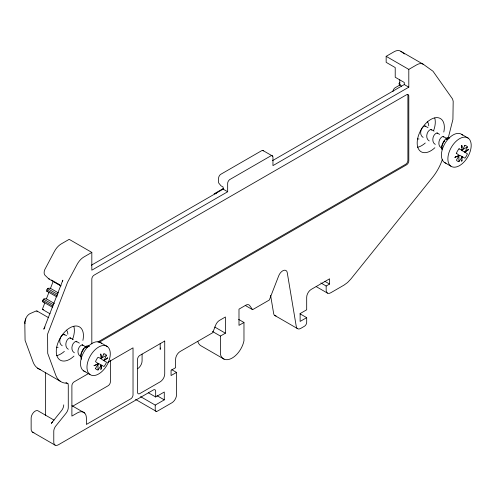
<?xml version="1.0" encoding="UTF-8"?>
<svg xmlns="http://www.w3.org/2000/svg" width="496" height="496" viewBox="0 0 496 496"><rect width="100%" height="100%" fill="white"/><g stroke="black" fill="none" stroke-linecap="round" stroke-linejoin="round"><path stroke-width="0.74" d="M107.638 357.932L104.154 360.375L103.701 360.115L104.154 360.27L106.696 358.806L107.638 357.833M238.644 319.405L243.97 322.481L243.97 340.777A17.23 9.945 -60 0 1 232.196 358.038A17.23 9.945 -60 0 1 220.422 354.373L220.422 336.071L225.407 333.2L225.407 316.987L219.548 320.373A6.405 3.695 -60 0 0 215.624 325.252L212.741 332.686L180.122 351.515A6.405 3.695 -60 0 0 175.596 359.358L175.596 367.71L171.064 370.32L171.064 375.553L176.502 372.415L176.502 394.897A6.405 3.695 -60 0 1 171.969 402.74L157.48 411.11A3.199 1.848 -60 0 1 155.217 409.801L155.217 405.096L140.566 396.639M468.466 149.519L467.182 150.263M94.054 365.775L98.276 363.766L97.824 363.506M462.768 156.978L461.627 156.81L462.08 157.071L458.961 161.591A8.829 5.096 -60 0 1 456.425 160.121L459.191 155.397L454.962 157.356L459.191 155.291L456.314 153.252L456.295 153.673M36.977 311.86L37.002 311.004L36.406 310.862L30.182 313.571A6.405 3.695 -60 0 0 25.705 318.73L24.8 322.474L25.073 340.324L33.133 362.167A32.023 18.488 -60 0 0 40.709 369.663M95.492 368.212L95.511 368.491A8.829 5.096 -60 0 0 98.053 369.954L97.948 364.572L98.326 363.742L99.231 363.828L103.968 366.544A8.829 5.096 -60 0 0 106.51 362.142L101.792 359.395L101.258 358.651L101.792 357.914L106.51 355.31A8.829 5.096 -60 0 0 103.968 353.846L103.72 353.964M458.961 161.591L458.862 156.203L459.234 155.372L460.139 155.459L464.876 158.174A8.829 5.096 -60 0 0 467.418 153.772L462.7 151.026L462.173 150.282L462.7 149.544L467.418 146.94A8.829 5.096 -60 0 0 464.876 145.477L464.628 145.595M43.282 302.194L42.65 301.605L42.786 300.34L43.611 299.131L44.64 298.691L46.407 298.852L54.455 303.496M47.362 291.691L46.723 291.102L46.86 289.831L47.684 288.629L48.72 288.188L50.48 288.343L58.534 292.993M98.276 363.766L95.511 368.491M104.154 360.27L106.51 355.31M465.329 152.539L464.609 151.64L465.062 151.9L467.418 146.94M448.52 136.846L452.91 119.462L453.183 101.296L452.575 99.033L433.002 71.238L423.497 64.406L400.855 51.336A12.809 7.397 -60 0 0 394.103 51.745L386.161 56.327L386.161 62.341L395.219 67.568L395.219 77.246L404.277 82.472L404.277 84.562L272.44 160.679M100.998 369.03L101.172 365.44L100.719 365.174L101.86 365.347M462.173 159.954L461.708 161.305L462.173 157.015M100.8 369.675L101.265 368.323L101.265 365.385M456.419 153.289L456.413 153.301A8.829 5.096 -60 0 1 458.961 148.887L459.234 148.589M50.096 313.838L42.334 309.355L44.776 303.05M46.407 298.852L48.85 292.547M50.48 288.343L53.202 281.344L60.965 285.826M103.968 353.846L101.86 357.951L101.265 358.602L100.719 358.391L101.172 358.651L100.719 353.939L101.265 355.669L101.265 358.602M464.876 145.477L462.768 149.581L462.173 150.232L461.72 149.972M82.596 350.697L83.402 349.426M443.505 142.327L444.311 141.056M399.875 85.021L399.001 83.787L399.9 82.671M468.546 149.513L465.062 152.005M84.252 348.434L83.142 349.587A6.417 3.708 -60 0 0 80.984 356.754M444.794 140.449L444.05 141.217A6.417 3.708 -60 0 0 441.893 148.385M468.088 149.953L465.062 151.9M98.053 369.954L101.172 365.44M89.224 346.406A7.7 4.445 -60 0 0 85.324 347.752L86.992 346.4L89.125 346.152A7.7 4.445 -60 0 0 85.386 346.574L83.378 348.93L81.896 352.185A7.7 4.445 -60 0 0 81.561 359.259M448.911 138.062A7.7 4.445 -60 0 0 446.233 139.382L447.907 138.031L449.413 137.621M85.324 347.752L88.164 346.747M446.233 139.382L449.072 138.378M386.161 56.327L408.803 69.403L408.803 87.178L272.955 165.608L272.955 157.244A3.199 1.848 -60 0 0 270.692 155.936L229.933 179.465A3.199 1.848 -60 0 0 227.67 183.39L227.67 191.754L91.822 270.19L91.822 252.408L83.88 256.996A12.809 7.397 -60 0 0 77.122 264.38L67.599 282.187L47.597 334.106L47.715 353.4L55.775 375.236A32.023 18.488 -60 0 0 67.01 383.241L67.933 383.675L68.274 384.859L68.274 407.476A6.405 3.695 -60 0 1 66.005 413.311L55.819 425.983A5.766 3.329 -60 0 0 53.779 431.241L53.779 442.221A6.405 3.695 -60 0 0 58.311 444.831L153.407 389.93A3.199 1.848 -60 0 1 155.67 391.239L155.67 396.992L148.341 392.758M408.803 69.403L416.745 64.815A12.809 7.397 -60 0 1 423.497 64.406M401.686 86.205L399.745 85.089L395.219 87.699A3.199 1.848 -60 0 0 392.956 91.624M223.411 188.461L214.086 193.849L216.436 193.638M91.307 265.255L223.144 189.143L227.67 191.754M97.873 341.992L405.635 164.306A3.199 1.848 -60 0 0 407.898 160.382L407.898 95.542A3.199 1.848 -60 0 0 407.594 94.414M98.778 342.513L406.54 164.827A3.199 1.848 -60 0 0 408.803 160.909L408.803 96.069A3.199 1.848 -60 0 0 406.54 94.761L94.085 275.156A3.199 1.848 -60 0 0 91.822 279.074L91.822 343.914M461.627 147.796L461.72 145.52L461.72 147.746M458.961 148.887L462.08 150.282L461.801 145.564L462.08 147.349M454.882 157.362L456.165 156.519M101.172 358.651L98.053 357.256A8.829 5.096 -60 0 0 95.511 361.658L98.276 363.661L94.054 365.676M88.877 373.327L74.158 381.827A3.199 1.848 -60 0 0 71.895 385.745L71.895 416.076L77.326 412.939A12.809 7.397 -60 0 1 86.385 418.165L86.385 424.44L130.764 398.821A3.199 1.848 -60 0 0 133.027 394.897L133.027 347.839L107.607 362.514M72.354 406.398L108.122 385.745A3.199 1.848 -60 0 0 110.385 381.827L110.385 360.226M245.26 305.449L252.582 309.678L269.322 300.018L278.721 275.795A6.522 3.763 -60 0 1 283.631 270.407A6.522 3.763 -60 0 1 287.289 272.862L296.292 326.641A6.405 3.695 -60 0 0 300.756 328.389L304.426 326.269A3.199 1.848 -60 0 0 306.689 322.35L306.689 317.645L300.03 313.801M243.97 322.481L238.991 325.357L238.991 309.144L245.78 305.226A6.405 3.695 -60 0 1 249.699 305.573L252.582 309.678M320.838 282.931L326.163 286.006L329.561 284.047L329.561 278.82L311.221 289.404A6.405 3.695 -60 0 0 306.689 297.247L306.689 309.802L300.123 313.59L300.123 321.433L306.689 317.645M155.67 396.992L164.275 392.02L164.275 399.863L155.217 405.096M427.986 127.658L424.923 125.891C420.565 127.075 418.847 135.073 423.144 137.423M434.05 131.161L430.993 129.394C426.634 130.578 424.911 138.576 429.214 140.926M439.623 134.379L437.057 132.897C432.704 134.081 430.981 142.079 435.277 144.429M446.803 138.527L443.126 136.4C438.464 137.559 436.815 146.996 442.339 148.168M66.576 335.742L64.015 334.261C59.656 335.445 57.933 343.443 62.236 345.793M73.284 339.617L70.079 337.764C65.726 338.948 64.003 346.946 68.299 349.296M79.354 343.12L76.148 341.267C71.796 342.451 70.072 350.449 74.369 352.799M85.417 346.623L82.218 344.77C77.86 345.954 76.142 353.952 80.439 356.302M91.822 252.408L69.18 239.339L61.237 243.92A12.809 7.397 -60 0 0 54.486 251.311L44.727 269.719A6.398 3.695 -60 0 0 45.037 275.292L48.806 278.895L49.47 278.864M42.334 309.355L43.586 309.467M404.277 84.562L408.803 87.178M399.001 83.787L400.297 84.531M461.689 134.373L468.156 138.111A16.492 9.523 -60 0 1 462.036 163.866A16.492 9.523 -60 0 1 448.427 154.492A16.492 9.523 -60 0 1 468.156 138.111M461.627 150.021L462.08 150.282M444.453 162.465L450.92 166.203M262.762 150.406L272.651 156.11M324.899 281.356L329.561 284.047M316.169 286.589L327.49 293.124M274.48 315.307L297.123 328.383M214.749 327.044L225.407 333.2M212.437 331.458L220.422 336.071M224.087 359.147L201.444 346.072A17.23 9.945 -60 0 1 197.786 341.304M51.479 280.029L53.494 281.189M54.839 281.964L56.178 282.739M58.193 283.904L59.532 284.679M48.806 278.895L60.884 285.87M47.684 288.629L57.747 294.438M46.86 289.831L57.598 296.031M46.723 291.102L56.792 296.912M171.839 369.725L176.502 372.415M43.611 299.131L53.673 304.941M42.786 300.34L52.849 306.15M42.65 301.605L52.712 307.415M100.775 342.742L107.248 346.481A16.492 9.523 -60 0 1 101.122 372.236A16.492 9.523 -60 0 1 87.519 362.861A16.492 9.523 -60 0 1 107.248 346.481M37.002 311.004L48.403 317.589M156.947 395.634L164.275 399.863M97.824 363.401L98.276 363.661M135.544 399.398L156.352 411.413M83.545 370.834L90.012 374.573M65.931 382.521L67.933 383.675M37.541 368.119L60.183 381.188M71.994 405.709L84.655 413.019M32.463 432.078L55.106 445.154M54.033 420.1L38.452 411.085A5.766 3.329 -60 0 0 33.908 412.108A5.766 3.329 -60 0 0 31.143 418.165L31.143 429.145A6.405 3.695 -60 0 0 33.933 432.363M443.126 136.4L443.784 137.138M437.057 132.897L437.714 133.635M430.993 129.394L431.644 130.132M424.923 125.891L425.58 126.629M82.218 344.77L82.869 345.507M76.148 341.267L76.806 342.004M70.079 337.764L70.736 338.501M64.015 334.261L64.666 334.998M400.855 51.336L404.544 53.965M104.42 360.908L104.154 360.375M270.605 295.393L273.656 313.571A6.405 3.695 -60 0 0 276.08 315.933M399.745 79.856L399.745 85.089M326.163 286.006L326.163 290.191A6.405 3.695 -60 0 0 330.689 292.807L344.032 285.101L347.547 282.54L350.827 279.081L432.407 177.587A35.222 20.336 -60 0 0 442.296 159.693M223.144 189.143L223.144 187.048L220.968 185.795L218.612 182.869L218.612 178.157A3.199 1.848 -60 0 1 220.875 174.239L261.634 150.71A3.199 1.848 -60 0 1 263.593 150.883M160.196 343.548L160.196 349.407A6.405 3.695 -60 0 1 160.351 347.963M142.085 354.094L142.085 360.908A6.405 3.695 -60 0 1 137.553 368.751M45.632 372.552L45.632 415.555M434.862 147.746A19.214 11.092 -60 0 1 417.26 144.658A19.214 11.092 -60 0 1 431.966 118.835A19.214 11.092 -60 0 1 443.802 132.048M434.744 117.98A19.214 11.092 -60 0 1 433.696 130.386M425.27 143.009A19.214 11.092 -60 0 1 417.508 147.269M427.273 121.774A9.926 5.729 -60 0 1 428.73 125.872M419.027 138.967A9.926 5.729 -60 0 1 417.434 138.818M73.954 356.116A19.214 11.092 -60 0 1 56.352 353.028A19.214 11.092 -60 0 1 71.058 327.205A19.214 11.092 -60 0 1 82.894 340.417M73.836 326.349A19.214 11.092 -60 0 1 72.515 339.469M64.362 351.379A19.214 11.092 -60 0 1 56.6 355.638M66.365 330.144A9.926 5.729 -60 0 1 67.822 334.242M58.113 347.33A9.926 5.729 -60 0 1 56.525 347.188M63.742 404.86A6.405 3.695 -60 0 1 61.479 410.694L51.293 423.373A5.766 3.329 -60 0 1 52.7 421.984M62.391 281.691A6.398 3.695 -60 0 1 62.837 280.178L43.822 329.189A6.405 3.695 -60 0 1 44.975 327M446.04 163.221A16.492 9.523 -60 0 1 444.955 143.443A16.492 9.523 -60 0 1 462.588 135.148M448.93 137.479A7.7 4.445 -60 0 0 446.295 138.204L444.286 140.56L442.804 143.815A7.7 4.445 -60 0 0 441.924 149.687M85.132 371.591A16.492 9.523 -60 0 1 84.041 351.813A16.492 9.523 -60 0 1 101.68 343.517M25.079 323.696A5.475 3.162 -60 0 1 24.893 322.425L24.924 321.848A5.475 3.162 -60 0 1 25.873 318.878M164.728 341.043L139.822 355.421A3.199 1.848 -60 0 0 137.553 359.34L137.553 392.286A3.199 1.848 -60 0 0 139.822 393.588L160.196 381.827A6.405 3.695 -60 0 0 164.728 373.984L164.728 341.043"/></g></svg>
